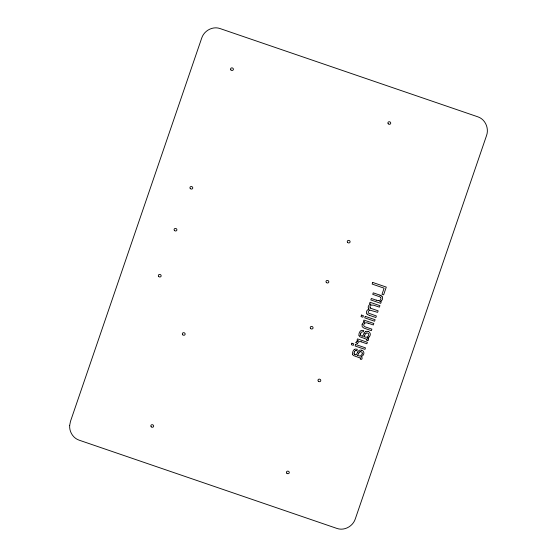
<?xml version="1.0" encoding="UTF-8"?>
<svg xmlns="http://www.w3.org/2000/svg" width="557" height="557" viewBox="0 0 557 557"><rect width="100%" height="100%" fill="white"/><g stroke="black" fill="none" stroke-linecap="round" stroke-linejoin="round"><path stroke-width="0.84" d="M357.622 343.592L355.923 342.792M357.65 343.474L357.956 342.715A2.374 2.117 18.9 0 1 359.112 341.768A3.057 2.729 18.9 0 1 361.187 341.81M356.828 350.68L357.302 349.302L355.303 349.1A2.381 2.131 18.9 0 0 354.398 349.49M366.91 339.979L366.729 340.355L368.093 340.592A3.426 3.057 18.9 0 0 368.386 340.055L368.525 339.561A1.406 1.253 18.9 0 0 368.24 338.51M360.476 358.764L360.288 359.14L361.667 359.349A3.426 3.057 18.9 0 0 361.959 358.812L362.106 358.318A1.406 1.253 18.9 0 0 361.82 357.267A2.569 2.291 18.9 0 0 360.971 356.724A4.595 4.101 18.9 0 0 362.558 355.784A4.846 4.324 18.9 0 0 363.749 353.939A3.231 2.882 18.9 0 0 361.778 350.193M360.762 333.156L361.389 332.202A1.671 1.49 18.9 0 1 362.036 331.868A2.625 2.346 18.9 0 1 363.241 331.958L363.728 330.545L361.73 330.343A2.381 2.131 18.9 0 0 360.818 330.733A5.25 4.686 18.9 0 0 359.314 332.849A5.946 5.305 18.9 0 0 359.028 335.606M354.343 351.913L354.969 350.959A1.671 1.49 18.9 0 1 355.617 350.625M364.139 333.281L362.997 335.53A1.03 0.919 18.9 0 1 362.294 336.087M357.719 352.038L356.577 354.287A1.03 0.919 18.9 0 1 355.874 354.844A1.775 1.58 18.9 0 1 355.004 354.586M364.738 335.237L365.176 334.381A4.164 3.718 18.9 0 1 366.095 333.135M358.757 353.138L358.318 353.994A5.124 4.574 18.9 0 1 357.309 355.387M378.572 300.613L379.547 300.446A2.249 2.005 18.9 0 0 380.278 299.979L380.696 299.394A3.669 3.272 18.9 0 0 380.891 298.9L380.953 298.162A1.574 1.406 18.9 0 0 380.64 297.431M360.706 351.739L360.936 351.78A2.242 2.005 18.9 0 1 361.256 351.878A1.518 1.351 18.9 0 1 362.161 352.699A2.117 1.887 18.9 0 1 362.168 353.96M379.978 295.154L373.26 292.85L372.737 294.368L379.303 296.616A2.91 2.597 18.9 0 1 380.668 297.403M376.191 300.132L371.331 298.475L370.823 299.958L380.709 303.342L381.19 301.943L379.728 301.455A3.607 3.217 18.9 0 0 381.058 300.996M369.27 315.276L375.857 317.532L376.379 315.993L368.581 313.125A1.107 0.989 18.9 0 1 368.302 312.735A2.381 2.124 18.9 0 1 369.521 310.333M368.135 323.178L373.315 324.947L373.824 323.464L363.937 320.08L363.449 321.493L364.856 321.974A4.498 4.017 18.9 0 0 362.147 324.265M366.527 339.227L359.926 336.818A2.235 1.998 18.9 0 1 359.195 335.892L359.091 335.606M361.187 341.817L366.875 343.766L367.383 342.283L357.49 338.893L357.009 340.306L358.416 340.919A5.466 4.881 18.9 0 0 357.225 341.337M357.281 355.359L359.537 355.993A2.242 2.005 18.9 0 0 360.525 355.819L361.11 355.457A4.08 3.641 18.9 0 0 362.182 353.96M360.107 357.984L353.507 355.575A2.235 1.998 18.9 0 1 352.769 354.649L352.672 354.363M354.99 354.607L354.893 354.565A1.393 1.239 18.9 0 1 354.127 353.73M370.301 307.91L370.349 307.951A1.302 1.163 18.9 0 1 369.945 307.241L369.973 306.635A2.862 2.555 18.9 0 1 370.078 306.308A2.667 2.381 18.9 0 1 371.296 305.139L373.482 305.139L379.414 307.144L379.923 305.661L370.029 302.27L369.528 303.739L370.934 304.219A6.016 5.375 18.9 0 0 369.423 304.853A3.467 3.098 18.9 0 0 368.414 306.287A3.314 2.959 18.9 0 0 368.358 308.188M381.872 296.22L382.011 296.366A2.583 2.305 18.9 0 1 382.555 297.375L382.541 298.81A5.842 5.215 18.9 0 1 382.408 299.269A3.836 3.426 18.9 0 1 381.072 301.01M378.572 300.655A6.983 6.231 18.9 0 1 376.205 300.098M379.971 295.189A4.7 4.191 18.9 0 1 381.907 296.185M368.393 308.188A3.258 2.903 18.9 0 0 369.18 309.163A3.864 3.446 18.9 0 0 366.652 311.286A5.243 4.679 18.9 0 0 366.569 311.739L366.541 312.923A2.507 2.235 18.9 0 0 367.028 313.925M369.284 315.227A4.999 4.463 18.9 0 1 366.959 313.988M369.479 310.256A1.824 1.629 18.9 0 1 369.827 310.131L377.632 312.338L378.147 310.834L371.693 308.62A4.219 3.767 18.9 0 1 370.328 307.979M362.245 324.299A5.702 5.09 18.9 0 0 362.113 324.759L362.113 326.186A2.541 2.263 18.9 0 0 362.558 327.036L363.596 327.871A7.895 7.053 18.9 0 0 365.016 328.484L371.359 330.663L371.874 329.152L365.643 327.022A3.662 3.265 18.9 0 1 364.146 326.221L364.09 326.096A1.58 1.413 18.9 0 1 363.728 325.26L363.832 324.529A3.627 3.238 18.9 0 1 364.236 323.701M364.278 323.728A2.688 2.395 18.9 0 1 366.673 322.802A7.902 7.053 18.9 0 1 368.128 323.192M364.703 335.217A5.124 4.574 18.9 0 1 363.735 336.63L365.956 337.243A2.242 2.005 18.9 0 0 366.945 337.062L367.536 336.7A4.08 3.641 18.9 0 0 368.609 335.203A2.117 1.887 18.9 0 0 368.574 333.942A1.518 1.351 18.9 0 0 367.676 333.121A2.242 2.005 18.9 0 0 367.355 333.023L367.133 332.982A1.518 1.358 18.9 0 0 366.137 333.177M362.287 336.066A1.775 1.58 18.9 0 1 361.423 335.829L361.319 335.808A1.393 1.239 18.9 0 1 360.546 334.973M360.504 334.973A3.822 3.412 18.9 0 1 360.818 333.177M366.548 339.157A0.71 0.634 18.9 0 1 367.049 339.951M367.39 337.967A2.569 2.291 18.9 0 1 368.24 338.51M368.985 337.027A4.595 4.101 18.9 0 1 367.411 337.974M369.006 337.048A4.846 4.324 18.9 0 0 370.168 335.182A3.231 2.882 18.9 0 0 368.205 331.436M368.156 331.554A4.205 3.753 18.9 0 0 367.815 331.45L367.328 331.352A2.639 2.353 18.9 0 0 365.754 331.582M364.174 333.295A4.456 3.976 18.9 0 1 365.733 331.554M355.944 342.632A2.688 2.402 18.9 0 1 357.211 341.323M358.792 353.152A4.164 3.718 18.9 0 1 359.676 351.892M359.718 351.933A1.518 1.358 18.9 0 1 360.706 351.732M354.085 353.73A3.822 3.412 18.9 0 1 354.391 351.933M355.61 350.604A2.625 2.346 18.9 0 1 356.821 350.715M354.377 349.469A5.25 4.686 18.9 0 0 352.887 351.606A5.946 5.305 18.9 0 0 352.609 354.363M360.128 357.914A0.71 0.634 18.9 0 1 360.623 358.708M361.737 350.311A4.205 3.753 18.9 0 0 361.396 350.207L360.908 350.109A2.639 2.353 18.9 0 0 359.335 350.339A4.456 3.976 18.9 0 0 357.747 352.052M69.674 425.437C69.172 431.738 73.113 438.192 79.191 440.19L336.888 528.419C344.323 531.12 352.992 526.281 355.31 518.873L486.519 135.643C489.227 128.368 485.342 119.24 477.809 116.81L220.112 28.581C212.677 25.88 204.008 30.719 201.69 38.127L70.481 421.357L69.674 425.437M351.906 343.216L351.39 344.727L353.277 345.368L353.792 343.864L351.906 343.216M361.542 315.074L361.027 316.578L362.913 317.225L363.429 315.715L361.542 315.074M372.717 282.441L372.153 284.077L384.1 288.171L382.005 294.298L383.62 294.855L386.279 287.085L372.717 282.441M355.631 344.491L355.115 346.001L364.953 349.371L365.469 347.86L355.631 344.491M365.267 316.348L364.744 317.852L374.589 321.222L375.105 319.718L365.267 316.348M230.877 69.904A1.434 1.281 18.9 0 0 233.306 69.709A1.434 1.281 18.9 0 0 231.761 67.87A1.434 1.281 18.9 0 0 230.877 69.904M190.257 188.545A1.434 1.281 18.9 0 0 192.68 188.35A1.434 1.281 18.9 0 0 191.142 186.511A1.434 1.281 18.9 0 0 190.257 188.545M388.208 123.772A1.434 1.281 18.9 0 0 390.638 123.577A1.434 1.281 18.9 0 0 389.092 121.732A1.434 1.281 18.9 0 0 388.208 123.772M347.589 242.413A1.434 1.281 18.9 0 0 350.012 242.218A1.434 1.281 18.9 0 0 348.473 240.373A1.434 1.281 18.9 0 0 347.589 242.413M318.339 381.225A1.434 1.281 18.9 0 0 320.728 380.87A1.434 1.281 18.9 0 0 319.057 379.129A1.434 1.281 18.9 0 0 318.339 381.225M151.205 426.794A1.434 1.281 18.9 0 0 153.6 426.446A1.434 1.281 18.9 0 0 151.922 424.699A1.434 1.281 18.9 0 0 151.205 426.794M182.703 334.785A1.434 1.281 18.9 0 0 185.098 334.437A1.434 1.281 18.9 0 0 183.427 332.689A1.434 1.281 18.9 0 0 182.703 334.785M286.834 473.234A1.434 1.281 18.9 0 0 289.229 472.879A1.434 1.281 18.9 0 0 287.551 471.138A1.434 1.281 18.9 0 0 286.834 473.234M158.71 276.53A1.434 1.281 18.9 0 0 161.105 276.175A1.434 1.281 18.9 0 0 159.427 274.434A1.434 1.281 18.9 0 0 158.71 276.53M174.397 230.452A1.434 1.281 18.9 0 0 176.82 230.257A1.434 1.281 18.9 0 0 175.274 228.419A1.434 1.281 18.9 0 0 174.397 230.452M310.618 328.539A1.434 1.281 18.9 0 0 313.006 328.184A1.434 1.281 18.9 0 0 311.335 326.444A1.434 1.281 18.9 0 0 310.618 328.539M326.367 282.531A1.434 1.281 18.9 0 0 328.762 282.183A1.434 1.281 18.9 0 0 327.084 280.436A1.434 1.281 18.9 0 0 326.367 282.531"/></g></svg>
